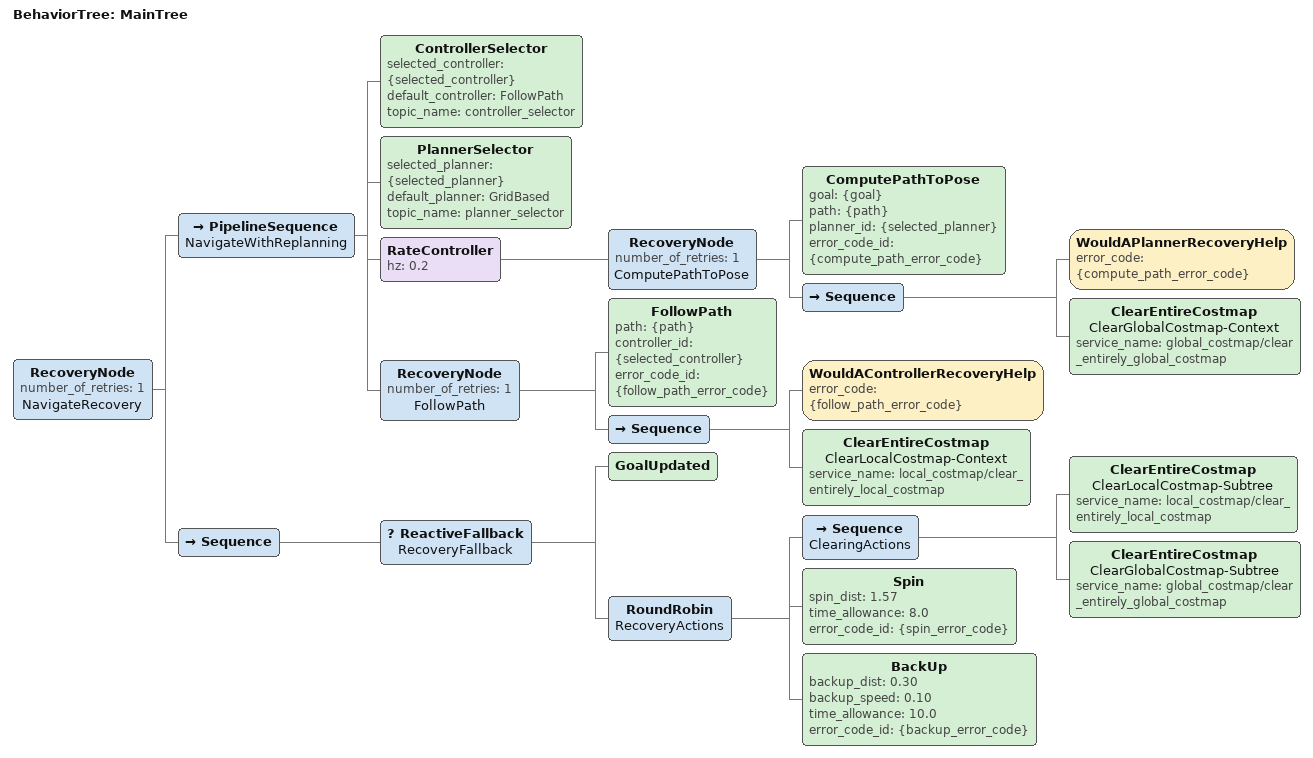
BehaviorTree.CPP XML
<root BTCPP_format="4" main_tree_to_execute="MainTree">
  <BehaviorTree ID="MainTree">
    <RecoveryNode number_of_retries="1" name="NavigateRecovery">
      <PipelineSequence name="NavigateWithReplanning">
        <ControllerSelector selected_controller="{selected_controller}" default_controller="FollowPath" topic_name="controller_selector"/>
        <PlannerSelector selected_planner="{selected_planner}" default_planner="GridBased" topic_name="planner_selector"/>
        <RateController hz="0.2">
          <RecoveryNode number_of_retries="1" name="ComputePathToPose">
            <ComputePathToPose goal="{goal}" path="{path}" planner_id="{selected_planner}" error_code_id="{compute_path_error_code}"/>
            <Sequence>
              <WouldAPlannerRecoveryHelp error_code="{compute_path_error_code}"/>
              <ClearEntireCostmap name="ClearGlobalCostmap-Context" service_name="global_costmap/clear_entirely_global_costmap"/>
            </Sequence>
          </RecoveryNode>
        </RateController>
        <RecoveryNode number_of_retries="1" name="FollowPath">
          <FollowPath path="{path}" controller_id="{selected_controller}" error_code_id="{follow_path_error_code}"/>
          <Sequence>
            <WouldAControllerRecoveryHelp error_code="{follow_path_error_code}"/>
            <ClearEntireCostmap name="ClearLocalCostmap-Context" service_name="local_costmap/clear_entirely_local_costmap"/>
          </Sequence>
        </RecoveryNode>
      </PipelineSequence>
      <Sequence>
        <ReactiveFallback name="RecoveryFallback">
          <GoalUpdated/>
          <RoundRobin name="RecoveryActions">
            <Sequence name="ClearingActions">
              <ClearEntireCostmap name="ClearLocalCostmap-Subtree" service_name="local_costmap/clear_entirely_local_costmap"/>
              <ClearEntireCostmap name="ClearGlobalCostmap-Subtree" service_name="global_costmap/clear_entirely_global_costmap"/>
            </Sequence>
            <Spin spin_dist="1.57" time_allowance="8.0" error_code_id="{spin_error_code}"/>
            <!-- Reversing frees a robot parked too close to a wall for the planner to
                 accept its start pose; spinning in place cannot. -->
            <BackUp backup_dist="0.30" backup_speed="0.10" time_allowance="10.0" error_code_id="{backup_error_code}"/>
          </RoundRobin>
        </ReactiveFallback>
      </Sequence>
    </RecoveryNode>
  </BehaviorTree>
</root>
